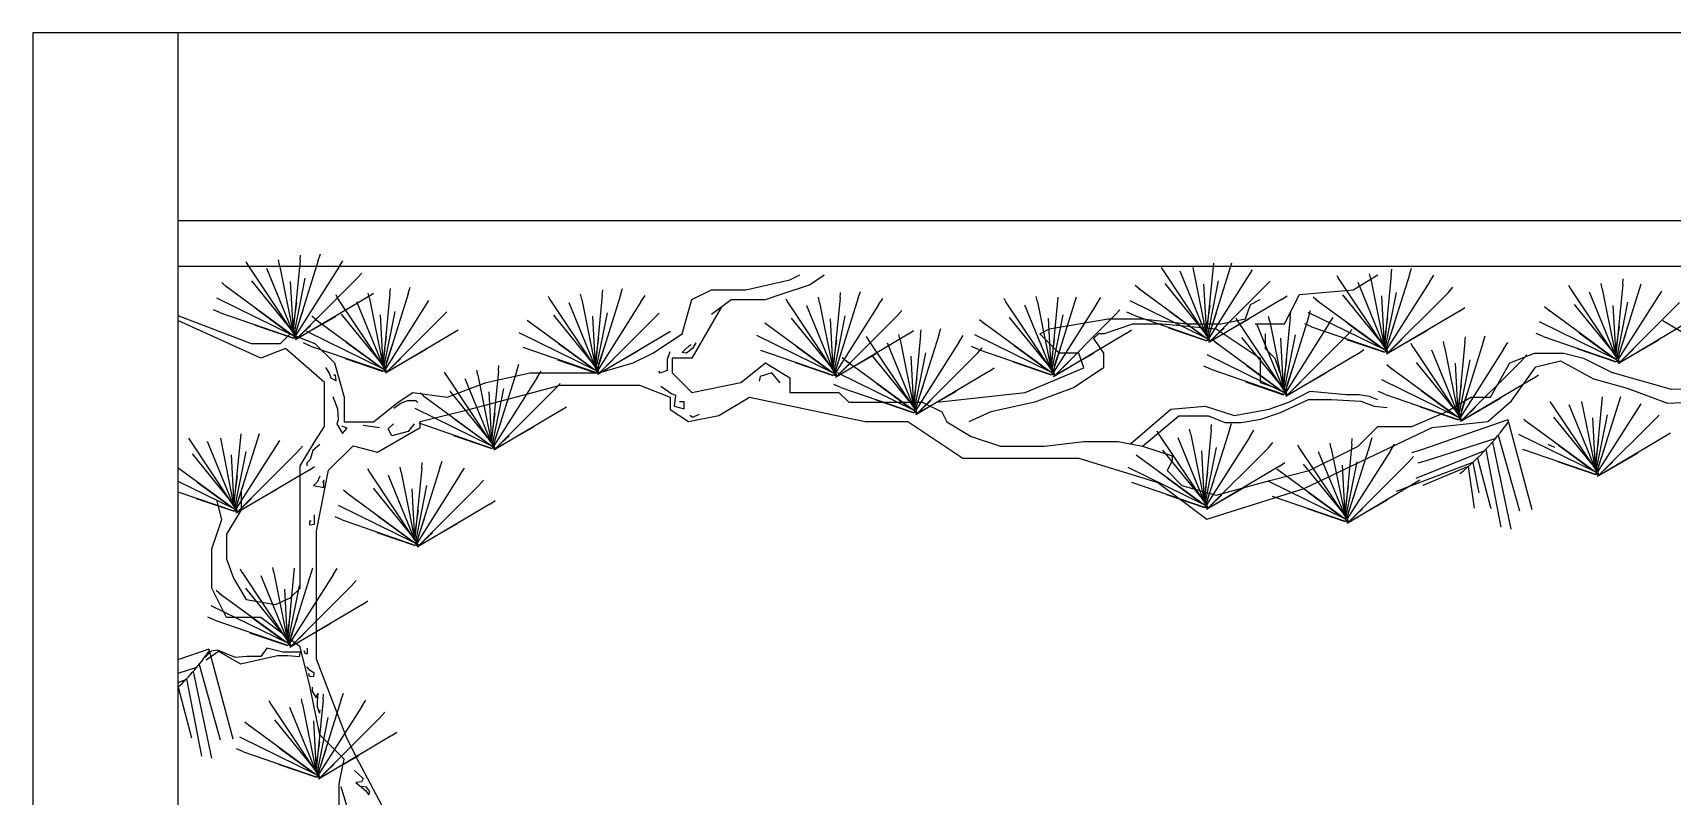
# Model space of a CAD drawing. Extents: x 4395 to 7995, y 4590 to 6990.
# Drawn here: x 4395 to 6190, y 6154 to 6990 of the extents above; entities that cross this region are included whole.
import ezdxf

# ---------------------------------------------------------------- set-up
doc = ezdxf.new("R2010")
doc.units = 0
doc.header["$LTSCALE"] = 60
doc.header["$MEASUREMENT"] = 0
for name, color, linetype in [('3', 3, 'CONTINUOUS'), ('4', 4, 'CONTINUOUS'), ('6', 7, 'CONTINUOUS')]:
    doc.layers.add(name, color=color, linetype=linetype)

msp = doc.modelspace()

# ---------------------------------------------------------------- linework, layer by layer
at = {"layer": '3', "linetype": 'BYBLOCK'}
for p, q in [((4630.7, 6735.4), (4628.6, 6739.3)), ((4630.4, 6735.7), (4680.1, 6661.1)), ((4650.9, 6732.4), (4680.1, 6661.1)), ((4665.2, 6735.7), (4663.9, 6741.4)), ((4665.2, 6735.7), (4680.1, 6661.1)), ((4687.6, 6740.7), (4680.1, 6663.6)), ((4707.5, 6740.7), (4682.6, 6661.1)), ((4729.9, 6733.2), (4682.6, 6658.6)), ((4687.6, 6740.7), (4688.1, 6746.6)), ((4707.5, 6740.7), (4709.9, 6747.8)), ((4729.9, 6733.2), (4734.4, 6740.2)), ((5630.4, 6732.8), (5680.2, 6658.2)), ((5665.2, 6732.8), (5680.2, 6658.2)), ((5687.6, 6737.8), (5680.2, 6660.7)), ((5707.5, 6737.8), (5682.6, 6658.2)), ((5902.2, 6725.1), (5904.6, 6732.2)), ((4602, 6716.4), (4608, 6711.2)), ((4605.5, 6713.3), (4680.1, 6658.6)), ((4634.3, 6718.5), (4682.4, 6659.3)), ((4676.9, 6717.6), (4679.9, 6662.4)), ((4693, 6721.2), (4680.7, 6659.6)), ((4749.9, 6720.8), (4682.6, 6653.6)), ((4749.9, 6720.8), (4755.2, 6726.9)), ((5602, 6713.5), (5608, 6708.4)), ((5634.3, 6715.6), (5682.4, 6656.4)), ((5650.9, 6729.5), (5680.2, 6658.2)), ((5676.9, 6714.7), (5679.9, 6659.5)), ((5693, 6718.3), (5680.7, 6656.7)), ((5729.9, 6730.3), (5682.6, 6655.7)), ((5749.9, 6717.9), (5682.6, 6650.7)), ((5825.4, 6719.8), (5823.3, 6723.8)), ((5825.1, 6720.1), (5874.8, 6645.5)), ((5845.6, 6716.8), (5874.8, 6645.5)), ((5859.9, 6720.1), (5858.6, 6725.9)), ((5859.9, 6720.1), (5874.8, 6645.5)), ((5882.3, 6725.1), (5874.8, 6648)), ((5902.2, 6725.1), (5877.3, 6645.5)), ((5924.6, 6717.6), (5877.3, 6643)), ((5882.3, 6725.1), (5882.8, 6731)), ((5924.6, 6717.6), (5929.1, 6724.7)), ((6078.9, 6709.3), (6076.7, 6713.3)), ((6113.4, 6709.6), (6112.1, 6715.4)), ((6135.8, 6714.6), (6128.3, 6637.5)), ((6155.7, 6714.6), (6130.8, 6635)), ((6135.8, 6714.6), (6136.3, 6720.5)), ((4596.2, 6699.8), (4680.1, 6658.6)), ((4762.3, 6700.9), (4682.6, 6653.6)), ((4729.1, 6698.9), (4727, 6702.9)), ((4728.8, 6699.2), (4778.6, 6624.6)), ((4749.3, 6695.9), (4778.6, 6624.6)), ((4763.6, 6699.2), (4762.3, 6705)), ((4762.3, 6700.9), (4768.2, 6704.9)), ((4763.6, 6699.2), (4778.6, 6624.6)), ((4786, 6704.2), (4778.6, 6627.1)), ((4805.9, 6704.2), (4781, 6624.6)), ((4828.3, 6696.7), (4781, 6622.1)), ((4786, 6704.2), (4786.5, 6710.1)), ((4805.9, 6704.2), (4808.3, 6711.3)), ((4961.6, 6697.5), (4959.5, 6701.4)), ((4961.2, 6697.8), (5011, 6623.2)), ((4996.1, 6697.8), (4994.8, 6703.6)), ((4996.1, 6697.8), (5011, 6623.2)), ((5018.5, 6702.8), (5011, 6625.7)), ((5038.4, 6702.8), (5013.5, 6623.2)), ((5060.8, 6695.3), (5013.5, 6620.7)), ((5018.5, 6702.8), (5019, 6708.7)), ((5038.4, 6702.8), (5040.8, 6709.9)), ((5060.8, 6695.3), (5065.3, 6702.4)), ((5221.9, 6694.4), (5219.7, 6698.3)), ((5256.4, 6694.7), (5255.1, 6700.4)), ((5278.8, 6699.7), (5271.3, 6622.6)), ((5298.7, 6699.7), (5273.8, 6620.1)), ((5278.8, 6699.7), (5279.3, 6705.6)), ((5298.7, 6699.7), (5301.1, 6706.8)), ((5321.1, 6692.2), (5325.6, 6699.2)), ((5460.5, 6695.2), (5458.4, 6699.1)), ((5460.1, 6695.5), (5509.9, 6620.9)), ((5495, 6695.5), (5493.7, 6701.3)), ((5495, 6695.5), (5509.9, 6620.9)), ((5517.4, 6700.5), (5509.9, 6623.4)), ((5537.3, 6700.5), (5512.4, 6620.9)), ((5559.7, 6693), (5564.2, 6700)), ((5596.2, 6696.9), (5680.2, 6655.7)), ((5605.5, 6710.4), (5680.2, 6655.7)), ((5762.3, 6698), (5768.2, 6702)), ((5796.7, 6700.8), (5802.7, 6695.7)), ((5800.2, 6697.7), (5874.8, 6643)), ((5829, 6702.9), (5877.1, 6643.7)), ((5871.6, 6702), (5874.6, 6646.8)), ((5887.7, 6705.7), (5875.4, 6644)), ((5944.6, 6705.2), (5877.3, 6638.1)), ((5944.6, 6705.2), (5949.9, 6711.4)), ((6078.5, 6709.6), (6128.3, 6635)), ((6099.1, 6706.3), (6128.3, 6635)), ((6113.4, 6709.6), (6128.3, 6635)), ((6178.1, 6707.1), (6130.8, 6632.5)), ((4600.5, 6683.5), (4592.9, 6686.8)), ((4600.5, 6683.5), (4680.1, 6656.1)), ((4639.8, 6687.7), (4676.9, 6660.5)), ((4683.6, 6694.3), (4680.6, 6672.3)), ((4690.5, 6685.9), (4683.6, 6665)), ((4684.2, 6655.1), (4726.8, 6679.5)), ((4700.4, 6679.9), (4706.4, 6674.8)), ((4732.7, 6682), (4780.8, 6622.8)), ((4775.3, 6681.1), (4778.3, 6625.9)), ((4791.4, 6684.8), (4779.1, 6623.2)), ((4848.3, 6684.3), (4781, 6617.2)), ((4965.2, 6680.6), (5013.3, 6621.4)), ((4981.8, 6694.5), (5011, 6623.2)), ((5007.8, 6679.7), (5010.8, 6624.5)), ((5023.8, 6683.3), (5011.6, 6621.7)), ((5080.7, 6682.9), (5013.5, 6615.7)), ((5221.5, 6694.7), (5271.3, 6620.1)), ((5225.5, 6677.5), (5273.6, 6618.3)), ((5242.1, 6691.4), (5271.3, 6620.1)), ((5256.4, 6694.7), (5271.3, 6620.1)), ((5284.1, 6680.2), (5271.9, 6618.6)), ((5321.1, 6692.2), (5273.8, 6617.6)), ((5341, 6679.8), (5273.8, 6612.6)), ((5341, 6679.8), (5346.4, 6685.9)), ((5464.1, 6678.3), (5512.2, 6619.1)), ((5480.7, 6692.2), (5509.9, 6620.9)), ((5506.7, 6677.4), (5509.7, 6622.2)), ((5522.7, 6681), (5510.5, 6619.4)), ((5559.7, 6693), (5512.4, 6618.4)), ((5579.6, 6680.6), (5512.4, 6613.4)), ((5579.6, 6680.6), (5585, 6686.8)), ((5600.5, 6680.6), (5592.9, 6683.9)), ((5600.5, 6680.6), (5680.2, 6653.2)), ((5639.8, 6684.8), (5676.9, 6657.6)), ((5683.6, 6691.5), (5680.6, 6669.4)), ((5690.6, 6683), (5683.6, 6662.2)), ((5714.9, 6673.5), (5712.7, 6677.4)), ((5749.4, 6673.7), (5748.1, 6679.5)), ((5771.8, 6678.7), (5764.3, 6601.6)), ((5791.7, 6678.7), (5766.8, 6599.1)), ((5771.8, 6678.7), (5772.3, 6684.6)), ((5790.9, 6684.2), (5874.8, 6643)), ((5791.7, 6678.7), (5794.1, 6685.8)), ((5814.1, 6671.3), (5818.6, 6678.3)), ((5878.3, 6678.8), (5875.3, 6656.7)), ((5957, 6685.3), (5877.3, 6638.1)), ((5957, 6685.3), (5962.9, 6689.3)), ((6050.1, 6690.3), (6056.2, 6685.2)), ((6053.6, 6687.2), (6128.3, 6632.5)), ((6082.5, 6692.4), (6130.6, 6633.2)), ((6125.1, 6691.5), (6128.1, 6636.3)), ((6141.1, 6695.1), (6128.9, 6633.5)), ((6198, 6694.7), (6130.8, 6627.5)), ((4638.5, 6669.9), (4680.3, 6655.7)), ((4680.3, 6661.1), (4681.2, 6658.1)), ((4682.4, 6661.7), (4682.4, 6659.3)), ((4682.4, 6659.3), (4683.3, 6656.9)), ((4699.3, 6669.6), (4686, 6656.9)), ((4694.6, 6663.3), (4778.6, 6622.1)), ((4703.9, 6676.9), (4778.6, 6622.1)), ((4860.7, 6664.4), (4781, 6617.2)), ((4927.1, 6661.9), (5011, 6620.7)), ((4936.3, 6675.4), (5011, 6620.7)), ((5093.2, 6663), (5013.5, 6615.7)), ((5196.6, 6672.3), (5271.3, 6617.6)), ((5268.1, 6676.6), (5271.1, 6621.4)), ((5353.5, 6659.9), (5273.8, 6612.6)), ((5344.5, 6653.9), (5343.3, 6659.6)), ((5353.5, 6659.9), (5359.4, 6663.9)), ((5367, 6658.9), (5367.5, 6664.8)), ((5386.9, 6658.9), (5389.2, 6666)), ((5426, 6659.6), (5509.9, 6618.4)), ((5431.7, 6676.2), (5437.8, 6671.1)), ((5435.2, 6673.1), (5509.9, 6618.4)), ((5592.1, 6660.7), (5512.4, 6613.4)), ((5592.1, 6660.7), (5598, 6664.7)), ((5638.6, 6667), (5680.3, 6652.8)), ((5684.2, 6652.2), (5726.8, 6676.7)), ((5699.3, 6666.7), (5686, 6654)), ((5714.5, 6673.7), (5764.3, 6599.1)), ((5735.1, 6670.4), (5764.3, 6599.1)), ((5749.4, 6673.7), (5764.3, 6599.1)), ((5777.1, 6659.3), (5764.9, 6597.7)), ((5814.1, 6671.3), (5766.8, 6596.6)), ((5795.2, 6667.9), (5787.6, 6671.2)), ((5795.2, 6667.9), (5874.8, 6640.5)), ((5834, 6658.8), (5839.4, 6665)), ((5834.5, 6672.1), (5871.6, 6645)), ((5885.2, 6670.3), (5878.3, 6649.5)), ((5878.9, 6639.5), (5921.5, 6664)), ((6048.7, 6657.4), (6041.1, 6660.7)), ((6044.4, 6673.7), (6128.3, 6632.5)), ((6087.9, 6661.6), (6125.1, 6634.4)), ((6131.8, 6668.3), (6128.7, 6646.2)), ((6210.5, 6674.8), (6130.8, 6627.5)), ((6138.7, 6659.8), (6131.8, 6639)), ((6179.5, 6674.8), (6259.2, 6627.5)), ((4681.2, 6658.1), (4680.9, 6656.9)), ((4680.9, 6656.9), (4682.4, 6655.4)), ((4682.4, 6657.5), (4683.6, 6657.5)), ((4682.4, 6655.7), (4682.4, 6657.5)), ((4683.3, 6655.7), (4682.4, 6655.7)), ((4683.3, 6656.9), (4683.3, 6655.7)), ((4698.9, 6647), (4691.3, 6650.3)), ((4698.9, 6647), (4778.6, 6619.7)), ((4738.2, 6651.2), (4775.3, 6624.1)), ((4782, 6657.9), (4779, 6635.8)), ((4788.9, 6649.4), (4782, 6628.6)), ((4782.6, 6618.6), (4825.2, 6643.1)), ((4931.4, 6645.6), (5011, 6618.2)), ((4970.6, 6649.8), (5007.8, 6622.6)), ((5014.5, 6656.5), (5011.5, 6634.4)), ((5021.4, 6648), (5014.5, 6627.2)), ((5015.1, 6617.2), (5057.7, 6641.7)), ((5106.1, 6639.8), (5109.8, 6643.5)), ((5109.8, 6643.5), (5113.6, 6647.3)), ((5117.4, 6644.3), (5110.6, 6639)), ((5113.6, 6647.3), (5115.9, 6648.8)), ((5121.1, 6650.3), (5117.4, 6644.3)), ((5187.4, 6658.8), (5271.3, 6617.6)), ((5191.7, 6642.5), (5271.3, 6615.1)), ((5230.9, 6646.7), (5268.1, 6619.5)), ((5274.8, 6653.3), (5271.7, 6631.3)), ((5281.7, 6644.9), (5274.8, 6624)), ((5310, 6653.6), (5307.9, 6657.5)), ((5309.7, 6653.9), (5359.5, 6579.3)), ((5330.3, 6650.6), (5359.5, 6579.3)), ((5344.5, 6653.9), (5359.5, 6579.3)), ((5367, 6658.9), (5359.5, 6581.8)), ((5386.9, 6658.9), (5362, 6579.3)), ((5409.3, 6651.4), (5362, 6576.8)), ((5409.3, 6651.4), (5413.7, 6658.4)), ((5430.3, 6643.3), (5422.7, 6646.6)), ((5429.2, 6639), (5434.6, 6645.1)), ((5430.3, 6643.3), (5509.9, 6615.9)), ((5469.5, 6647.5), (5506.7, 6620.3)), ((5513.4, 6654.1), (5510.3, 6632.1)), ((5520.3, 6645.7), (5513.4, 6624.9)), ((5680.3, 6658.2), (5681.2, 6655.2)), ((5681.2, 6655.2), (5680.9, 6654)), ((5680.9, 6654), (5682.4, 6652.5)), ((5682.4, 6658.8), (5682.4, 6656.4)), ((5682.4, 6656.4), (5683.3, 6654)), ((5682.4, 6654.6), (5683.6, 6654.6)), ((5682.4, 6652.8), (5682.4, 6654.6)), ((5683.3, 6652.8), (5682.4, 6652.8)), ((5683.3, 6654), (5683.3, 6652.8)), ((5686.1, 6654.4), (5692.2, 6649.3)), ((5689.6, 6651.4), (5764.3, 6596.6)), ((5718.5, 6656.5), (5766.6, 6597.4)), ((5761.1, 6655.6), (5764.1, 6600.4)), ((5834, 6658.8), (5766.8, 6591.7)), ((5833.2, 6654.3), (5875, 6640.1)), ((5846.5, 6638.9), (5852.4, 6643)), ((5875, 6645.6), (5875.9, 6642.5)), ((5875.9, 6642.5), (5875.6, 6641.3)), ((5875.6, 6641.3), (5877.1, 6639.8)), ((5877.1, 6646.2), (5877.1, 6643.7)), ((5877.1, 6643.7), (5878, 6641.3)), ((5877.1, 6641.9), (5878.3, 6641.9)), ((5877.1, 6640.1), (5877.1, 6641.9)), ((5878, 6641.3), (5878, 6640.1)), ((5894, 6654), (5880.7, 6641.3)), ((5906.1, 6645.9), (5904, 6649.9)), ((5905.8, 6646.2), (5955.6, 6571.6)), ((5926.4, 6642.9), (5955.6, 6571.6)), ((5940.6, 6646.2), (5939.4, 6652)), ((5940.6, 6646.2), (5955.6, 6571.6)), ((5963, 6651.2), (5955.6, 6574.1)), ((5983, 6651.2), (5958.1, 6571.6)), ((6005.4, 6643.7), (5958.1, 6569.1)), ((5963, 6651.2), (5963.6, 6657.1)), ((5983, 6651.2), (5985.3, 6658.3)), ((6005.4, 6643.7), (6009.8, 6650.8)), ((6048.7, 6657.4), (6128.3, 6630)), ((6086.7, 6643.8), (6128.4, 6629.6)), ((6132.4, 6629), (6175, 6653.5)), ((6147.5, 6643.5), (6134.2, 6630.8)), ((4737, 6633.4), (4778.7, 6619.2)), ((4778.7, 6624.7), (4779.6, 6621.6)), ((4780.8, 6625.3), (4780.8, 6622.8)), ((4797.7, 6633.1), (4784.4, 6620.4)), ((4904.8, 6619.9), (4905.3, 6625.8)), ((4924.8, 6619.9), (4927.1, 6627)), ((4969.4, 6632), (5011.2, 6617.8)), ((5013.3, 6623.8), (5013.3, 6621.4)), ((5030.2, 6631.7), (5016.9, 6619)), ((5092.6, 6640.5), (5089.6, 6632.3)), ((5089.6, 6632.3), (5089.6, 6620.2)), ((5110.6, 6639), (5106.1, 6639.8)), ((5229.7, 6628.9), (5271.4, 6614.7)), ((5275.4, 6614.1), (5318, 6638.5)), ((5290.5, 6628.6), (5277.2, 6615.9)), ((5281.3, 6634.6), (5287.4, 6629.4)), ((5284.8, 6631.5), (5359.5, 6576.8)), ((5313.7, 6636.7), (5361.7, 6577.5)), ((5356.3, 6635.8), (5359.2, 6580.6)), ((5372.3, 6639.4), (5360.1, 6577.8)), ((5429.2, 6639), (5362, 6571.8)), ((5468.3, 6629.7), (5510, 6615.5)), ((5514, 6614.9), (5556.6, 6639.3)), ((5529.1, 6629.4), (5515.8, 6616.7)), ((5684.7, 6621.5), (5677.1, 6624.8)), ((5680.4, 6637.8), (5764.3, 6596.6)), ((5723.9, 6625.7), (5761.1, 6598.6)), ((5767.8, 6632.4), (5764.7, 6610.3)), ((5846.5, 6638.9), (5766.8, 6591.7)), ((5774.7, 6623.9), (5767.8, 6603.1)), ((5878, 6640.1), (5877.1, 6640.1)), ((5877.4, 6626.9), (5883.4, 6621.8)), ((5880.9, 6623.8), (5955.6, 6569.1)), ((5909.7, 6629), (5957.8, 6569.8)), ((5952.4, 6628.1), (5955.3, 6572.9)), ((5968.4, 6631.7), (5956.1, 6570.1)), ((6025.3, 6631.3), (5958.1, 6564.2)), ((6025.3, 6631.3), (6030.7, 6637.5)), ((6128.4, 6635), (6129.3, 6632)), ((6129.3, 6632), (6129, 6630.8)), ((6129, 6630.8), (6130.6, 6629.3)), ((6130.6, 6635.6), (6130.6, 6633.2)), ((6130.6, 6633.2), (6131.5, 6630.8)), ((6130.6, 6631.4), (6131.8, 6631.4)), ((6130.6, 6629.6), (6130.6, 6631.4)), ((6131.5, 6629.6), (6130.6, 6629.6)), ((6131.5, 6630.8), (6131.5, 6629.6)), ((4715.3, 6623.3), (4719.8, 6616.5)), ((4719.8, 6616.5), (4721.3, 6612)), ((4721.3, 6612), (4727.3, 6609)), ((4726.5, 6615), (4724.3, 6615)), ((4727.3, 6609), (4726.5, 6615)), ((4779.6, 6621.6), (4779.3, 6620.4)), ((4779.3, 6620.4), (4780.8, 6618.9)), ((4780.8, 6622.8), (4781.7, 6620.4)), ((4780.8, 6621), (4782, 6621)), ((4780.8, 6619.2), (4780.8, 6621)), ((4781.7, 6619.2), (4780.8, 6619.2)), ((4781.7, 6620.4), (4781.7, 6619.2)), ((4847.9, 6614.6), (4845.8, 6618.5)), ((4847.6, 6614.9), (4897.4, 6540.3)), ((4868.2, 6611.6), (4897.4, 6540.3)), ((4882.4, 6614.9), (4881.2, 6620.6)), ((4882.4, 6614.9), (4897.4, 6540.3)), ((4904.8, 6619.9), (4897.4, 6542.8)), ((4924.8, 6619.9), (4899.9, 6540.3)), ((4947.2, 6612.4), (4899.9, 6537.8)), ((4947.2, 6612.4), (4951.6, 6619.4)), ((4967.1, 6600), (4972.5, 6606.1)), ((5011.2, 6623.2), (5012.1, 6620.2)), ((5012.1, 6620.2), (5011.8, 6619)), ((5011.8, 6619), (5013.3, 6617.5)), ((5013.3, 6621.4), (5014.2, 6619)), ((5013.3, 6619.6), (5014.5, 6619.6)), ((5013.3, 6617.8), (5013.3, 6619.6)), ((5014.2, 6617.8), (5013.3, 6617.8)), ((5014.2, 6619), (5014.2, 6617.8)), ((5082, 6617.2), (5080.5, 6619.5)), ((5089.6, 6620.2), (5082, 6617.2)), ((5271.4, 6620.1), (5272.3, 6617.1)), ((5272.3, 6617.1), (5272, 6615.9)), ((5272, 6615.9), (5273.6, 6614.4)), ((5273.6, 6620.7), (5273.6, 6618.3)), ((5273.6, 6618.3), (5274.5, 6615.9)), ((5273.6, 6616.5), (5274.8, 6616.5)), ((5273.6, 6614.7), (5273.6, 6616.5)), ((5274.5, 6614.7), (5273.6, 6614.7)), ((5274.5, 6615.9), (5274.5, 6614.7)), ((5275.6, 6618), (5359.5, 6576.8)), ((5319.1, 6605.9), (5356.3, 6578.7)), ((5362.9, 6612.5), (5359.9, 6590.5)), ((5441.6, 6619.1), (5362, 6571.8)), ((5441.6, 6619.1), (5447.6, 6623.1)), ((5510, 6620.9), (5511, 6617.9)), ((5511, 6617.9), (5510.6, 6616.7)), ((5510.6, 6616.7), (5512.2, 6615.2)), ((5512.2, 6621.5), (5512.2, 6619.1)), ((5512.2, 6619.1), (5513.1, 6616.7)), ((5512.2, 6617.3), (5513.4, 6617.3)), ((5512.2, 6615.5), (5512.2, 6617.3)), ((5513.1, 6615.5), (5512.2, 6615.5)), ((5513.1, 6616.7), (5513.1, 6615.5)), ((5684.7, 6621.5), (5764.3, 6594.2)), ((5722.7, 6607.9), (5764.4, 6593.7)), ((5768.4, 6593.1), (5811, 6617.6)), ((5783.5, 6607.6), (5770.2, 6594.9)), ((5871.7, 6610.3), (5955.6, 6569.1)), ((6037.7, 6611.4), (5958.1, 6564.2)), ((6037.7, 6611.4), (6043.7, 6615.4)), ((4723.5, 6591.7), (4728.8, 6578.2)), ((4819.2, 6595.6), (4825.2, 6590.4)), ((4822.7, 6592.5), (4897.4, 6537.8)), ((4851.5, 6597.7), (4899.6, 6538.5)), ((4894.2, 6596.8), (4897.1, 6541.6)), ((4910.2, 6600.4), (4897.9, 6538.8)), ((4967.1, 6600), (4899.9, 6532.8)), ((5082.8, 6603), (5094.8, 6594.7)), ((5094.8, 6594.7), (5098.6, 6593.2)), ((5098.6, 6593.2), (5097.1, 6581.2)), ((5279.8, 6601.7), (5272.2, 6605)), ((5279.8, 6601.7), (5359.5, 6574.3)), ((5317.9, 6588.1), (5359.6, 6573.9)), ((5369.9, 6604.1), (5362.9, 6583.2)), ((5363.5, 6573.3), (5406.2, 6597.7)), ((5378.6, 6587.8), (5365.3, 6575.1)), ((5764.4, 6599.2), (5765.3, 6596.1)), ((5765.3, 6596.1), (5765, 6594.9)), ((5765, 6594.9), (5766.6, 6593.4)), ((5766.6, 6599.8), (5766.6, 6597.4)), ((5766.6, 6597.4), (5767.5, 6594.9)), ((5766.6, 6595.5), (5767.8, 6595.5)), ((5766.6, 6593.7), (5766.6, 6595.5)), ((5767.5, 6593.7), (5766.6, 6593.7)), ((5767.5, 6594.9), (5767.5, 6593.7)), ((5875.9, 6594), (5868.3, 6597.3)), ((5875.9, 6594), (5955.6, 6566.6)), ((5915.2, 6598.2), (5952.4, 6571)), ((5959, 6604.9), (5956, 6582.8)), ((5966, 6596.4), (5959, 6575.6)), ((5959.6, 6565.6), (6002.2, 6590.1)), ((6113.2, 6591.3), (6105.8, 6514.2)), ((6133.2, 6591.3), (6108.3, 6511.7)), ((4728.8, 6578.2), (4729.5, 6566.2)), ((4790.4, 6579), (4797.2, 6584.2)), ((4797.2, 6584.2), (4805.4, 6587.2)), ((4805.4, 6587.2), (4814.5, 6587.2)), ((4813.4, 6579), (4897.4, 6537.8)), ((4814.5, 6587.2), (4816.7, 6585)), ((4900.8, 6573.5), (4897.8, 6551.5)), ((4979.5, 6580.1), (4899.9, 6532.8)), ((5097.1, 6581.2), (5108.3, 6578.2)), ((5108.3, 6585.7), (5103.1, 6585.7)), ((5108.3, 6578.2), (5108.3, 6585.7)), ((5114.4, 6571.4), (5117.4, 6569.2)), ((5117.4, 6569.2), (5124.9, 6572.2)), ((5359.6, 6579.3), (5360.5, 6576.3)), ((5360.5, 6576.3), (5360.2, 6575.1)), ((5360.2, 6575.1), (5361.7, 6573.6)), ((5361.7, 6579.9), (5361.7, 6577.5)), ((5361.7, 6577.5), (5362.6, 6575.1)), ((5361.7, 6573.9), (5361.7, 6575.7)), ((5361.7, 6575.7), (5362.9, 6575.7)), ((5362.6, 6573.9), (5361.7, 6573.9)), ((5362.6, 6575.1), (5362.6, 6573.9)), ((5914, 6580.4), (5955.7, 6566.2)), ((5955.7, 6571.7), (5956.6, 6568.6)), ((5957.8, 6572.3), (5957.8, 6569.8)), ((5957.8, 6569.8), (5958.7, 6567.4)), ((5974.7, 6580.1), (5961.4, 6567.4)), ((6056, 6586.3), (6105.8, 6511.7)), ((6076.6, 6583), (6105.8, 6511.7)), ((6090.8, 6586.3), (6105.8, 6511.7)), ((6118.6, 6571.8), (6106.3, 6510.2)), ((6155.6, 6583.8), (6108.3, 6509.2)), ((6175.5, 6571.4), (6108.3, 6504.2)), ((4729.5, 6566.2), (4728, 6561.7)), ((4728, 6561.7), (4734, 6551.2)), ((4739.3, 6557.2), (4733.3, 6559.4)), ((4734, 6551.2), (4739.3, 6557.2)), ((4756.6, 6560.2), (4774.6, 6557.9)), ((4817.7, 6562.7), (4897.4, 6535.3)), ((4857, 6566.9), (4894.2, 6539.7)), ((4907.8, 6565.1), (4900.8, 6544.2)), ((4901.4, 6534.3), (4944, 6558.7)), ((5628.2, 6549.9), (5626.1, 6553.8)), ((5662.8, 6550.2), (5661.5, 6555.9)), ((5685.2, 6555.2), (5677.7, 6478.1)), ((5705.1, 6555.2), (5680.2, 6475.6)), ((5685.2, 6555.2), (5685.7, 6561.1)), ((5705.1, 6555.2), (5707.5, 6562.3)), ((5727.5, 6547.7), (5731.9, 6554.7)), ((6010.1, 6566), (5914.2, 6533.1)), ((5956.6, 6568.6), (5956.3, 6567.4)), ((5956.3, 6567.4), (5957.8, 6565.9)), ((5957.8, 6568), (5959, 6568)), ((5957.8, 6566.2), (5957.8, 6568)), ((5958.7, 6566.2), (5957.8, 6566.2)), ((5958.7, 6567.4), (5958.7, 6566.2)), ((6010.1, 6566), (6036.2, 6468)), ((6027.6, 6567), (6033.6, 6561.9)), ((6031.1, 6563.9), (6105.8, 6509.2)), ((6059.9, 6569.1), (6108, 6509.9)), ((6102.6, 6568.2), (6105.5, 6513)), ((4565.5, 6546), (4615.3, 6471.4)), ((4586.1, 6542.7), (4615.3, 6471.4)), ((4600.4, 6546), (4615.3, 6471.4)), ((4622.8, 6551), (4615.3, 6473.9)), ((4642.7, 6551), (4617.8, 6471.4)), ((4665.1, 6543.5), (4617.8, 6468.9)), ((4685, 6531.1), (4690.4, 6537.3)), ((4709.2, 6539.2), (4701.7, 6532.4)), ((4855.8, 6549.1), (4897.5, 6534.9)), ((4897.5, 6540.3), (4898.4, 6537.3)), ((4898.4, 6537.3), (4898.1, 6536.1)), ((4898.1, 6536.1), (4899.6, 6534.6)), ((4899.6, 6540.9), (4899.6, 6538.5)), ((4899.6, 6538.5), (4900.5, 6536.1)), ((4899.6, 6536.7), (4900.8, 6536.7)), ((4899.6, 6534.9), (4899.6, 6536.7)), ((4900.5, 6534.9), (4899.6, 6534.9)), ((4900.5, 6536.1), (4900.5, 6534.9)), ((4916.5, 6548.8), (4903.2, 6536.1)), ((5627.9, 6550.2), (5677.7, 6475.6)), ((5648.5, 6546.9), (5677.7, 6475.6)), ((5662.8, 6550.2), (5677.7, 6475.6)), ((5690.5, 6535.7), (5678.3, 6474.1)), ((5727.5, 6547.7), (5680.2, 6473.1)), ((5747.4, 6535.3), (5680.2, 6468.1)), ((5747.4, 6535.3), (5752.8, 6541.5)), ((5782.2, 6534.5), (5780.1, 6538.5)), ((5781.9, 6534.8), (5831.7, 6460.2)), ((5816.7, 6534.8), (5815.5, 6540.6)), ((5816.7, 6534.8), (5831.7, 6460.2)), ((5839.2, 6539.8), (5831.7, 6462.7)), ((5859.1, 6539.8), (5834.2, 6460.2)), ((5839.2, 6539.8), (5839.7, 6545.7)), ((5859.1, 6539.8), (5861.4, 6546.9)), ((5881.5, 6532.3), (5885.9, 6539.4)), ((5996.7, 6545.9), (5920.6, 6521.1)), ((5985.8, 6533.7), (6002.3, 6448.7)), ((5993.1, 6541.7), (6013.1, 6446.5)), ((5999.4, 6549.2), (6022.7, 6466.6)), ((6021.8, 6550.4), (6105.8, 6509.2)), ((6026.1, 6534.1), (6105.8, 6506.7)), ((6061.6, 6535.9), (6054, 6539.3)), ((6065.4, 6538.3), (6102.6, 6511.1)), ((6109.2, 6545), (6106.2, 6522.9)), ((6187.9, 6551.5), (6108.3, 6504.2)), ((6116.2, 6536.5), (6109.2, 6515.7)), ((4569.5, 6528.8), (4617.5, 6469.6)), ((4612.1, 6527.9), (4615, 6472.7)), ((4628.1, 6531.5), (4615.9, 6469.9)), ((4685, 6531.1), (4617.8, 6463.9)), ((4698.7, 6522.6), (4695, 6518.9)), ((4695, 6518.9), (4695, 6515.9)), ((4701.7, 6532.4), (4698.7, 6522.6)), ((4820.8, 6513.7), (4821.3, 6519.6)), ((4840.7, 6513.7), (4843.1, 6520.8)), ((5603, 6527.8), (5677.7, 6473.1)), ((5631.9, 6533), (5679.9, 6473.8)), ((5674.5, 6532.1), (5677.4, 6476.9)), ((5759.9, 6515.4), (5765.8, 6519.4)), ((5785.9, 6517.6), (5833.9, 6458.4)), ((5802.5, 6531.5), (5831.7, 6460.2)), ((5828.5, 6516.7), (5831.4, 6461.5)), ((5844.5, 6520.3), (5832.3, 6458.7)), ((5881.5, 6532.3), (5834.2, 6457.7)), ((5901.4, 6519.9), (5834.2, 6452.8)), ((5971.6, 6519.6), (5887.8, 6487.8)), ((5901.4, 6519.9), (5906.8, 6526.1)), ((5914.2, 6533.1), (5904.4, 6530.1)), ((5984.5, 6532.3), (5909.2, 6502)), ((5920.6, 6521.1), (5911.4, 6518.8)), ((5971.6, 6519.6), (5978.3, 6486.2)), ((5976.6, 6524.3), (5991.2, 6469.1)), ((6064.2, 6520.5), (6105.9, 6506.3)), ((6109.8, 6505.7), (6152.4, 6530.2)), ((6124.9, 6520.2), (6111.6, 6507.5)), ((4553.8, 6513.9), (4615.3, 6468.9)), ((4553.8, 6499.1), (4615.3, 6468.9)), ((4574.9, 6498), (4612.1, 6470.8)), ((4618.7, 6504.7), (4615.7, 6482.6)), ((4697.5, 6511.2), (4617.8, 6463.9)), ((4697.5, 6511.2), (4703.4, 6515.2)), ((4706.2, 6497.9), (4702.5, 6494.1)), ((4709.2, 6504.6), (4706.2, 6497.9)), ((4713.8, 6500.1), (4712.2, 6497.1)), ((4713.8, 6491.9), (4713.8, 6500.1)), ((4763.9, 6508.4), (4761.8, 6512.4)), ((4763.6, 6508.7), (4813.3, 6434.1)), ((4784.1, 6505.4), (4813.3, 6434.1)), ((4798.4, 6508.7), (4797.1, 6514.5)), ((4798.4, 6508.7), (4813.3, 6434.1)), ((4820.8, 6513.7), (4813.3, 6436.6)), ((4840.7, 6513.7), (4815.8, 6434.1)), ((4863.1, 6506.2), (4815.8, 6431.6)), ((4863.1, 6506.2), (4867.6, 6513.3)), ((4883, 6493.8), (4888.4, 6500)), ((5593.8, 6514.3), (5677.7, 6473.1)), ((5598, 6498), (5677.7, 6470.6)), ((5637.3, 6502.2), (5674.5, 6475)), ((5681.1, 6508.8), (5678.1, 6486.8)), ((5759.9, 6515.4), (5680.2, 6468.1)), ((5688.1, 6500.4), (5681.1, 6479.5)), ((5747.8, 6498.9), (5831.7, 6457.7)), ((5757, 6512.4), (5831.7, 6457.7)), ((5913.8, 6500), (5834.2, 6452.8)), ((5966.7, 6515.1), (5917, 6494.2)), ((5966.7, 6515.1), (5973, 6469.6)), ((6105.9, 6511.7), (6106.8, 6508.7)), ((6106.8, 6508.7), (6106.5, 6507.5)), ((6106.5, 6507.5), (6108, 6506)), ((6108, 6512.3), (6108, 6509.9)), ((6108, 6509.9), (6108.9, 6507.5)), ((6108, 6508.1), (6109.2, 6508.1)), ((6108, 6506.3), (6108, 6508.1)), ((6108.9, 6506.3), (6108, 6506.3)), ((6108.9, 6507.5), (6108.9, 6506.3)), ((4553.8, 6487.5), (4615.3, 6466.4)), ((4573.7, 6480.2), (4615.4, 6466)), ((4625.7, 6496.2), (4618.7, 6475.4)), ((4619.3, 6465.4), (4662, 6489.9)), ((4634.5, 6479.9), (4621.2, 6467.2)), ((4702.5, 6494.1), (4713.8, 6491.9)), ((4735.2, 6489.4), (4741.2, 6484.3)), ((4738.7, 6486.3), (4813.3, 6431.6)), ((4767.5, 6491.5), (4815.6, 6432.3)), ((4810.1, 6490.6), (4813.1, 6435.4)), ((4826.2, 6494.2), (4813.9, 6432.6)), ((4883, 6493.8), (4815.8, 6426.7)), ((5636.1, 6484.4), (5677.8, 6470.2)), ((5681.8, 6469.6), (5724.4, 6494)), ((5696.9, 6484.1), (5683.6, 6471.4)), ((5752, 6482.6), (5831.7, 6455.2)), ((5791.3, 6486.8), (5828.5, 6459.6)), ((5835.1, 6493.5), (5832.1, 6471.4)), ((5842.1, 6485), (5835.1, 6464.2)), ((4615.4, 6471.4), (4616.3, 6468.4)), ((4616.3, 6468.4), (4616, 6467.2)), ((4616, 6467.2), (4617.5, 6465.7)), ((4617.5, 6472), (4617.5, 6469.6)), ((4617.5, 6469.6), (4618.4, 6467.2)), ((4617.5, 6467.8), (4618.7, 6467.8)), ((4617.5, 6466), (4617.5, 6467.8)), ((4618.4, 6466), (4617.5, 6466)), ((4618.4, 6467.2), (4618.4, 6466)), ((4703, 6462.1), (4703, 6451.6)), ((4729.4, 6472.8), (4813.3, 6431.6)), ((4816.8, 6467.4), (4813.8, 6445.3)), ((4895.5, 6473.9), (4815.8, 6426.7)), ((4895.5, 6473.9), (4901.4, 6477.9)), ((5677.8, 6475.6), (5678.7, 6472.6)), ((5678.7, 6472.6), (5678.4, 6471.4)), ((5678.4, 6471.4), (5679.9, 6469.9)), ((5679.9, 6476.2), (5679.9, 6473.8)), ((5679.9, 6473.8), (5680.8, 6471.4)), ((5679.9, 6472), (5681.1, 6472)), ((5679.9, 6470.2), (5679.9, 6472)), ((5680.8, 6470.2), (5679.9, 6470.2)), ((5680.8, 6471.4), (5680.8, 6470.2)), ((5790.1, 6469), (5831.8, 6454.8)), ((5835.7, 6454.2), (5878.4, 6478.7)), ((5850.8, 6468.7), (5837.5, 6456)), ((4698.5, 6451), (4698.5, 6455.6)), ((4698.5, 6455.6), (4699.8, 6455.6)), ((4703, 6451.6), (4698.5, 6451)), ((4733.7, 6456.5), (4726.1, 6459.8)), ((4733.7, 6456.5), (4813.3, 6429.1)), ((4773, 6460.7), (4810.1, 6433.5)), ((4823.7, 6458.9), (4816.8, 6438.1)), ((4817.4, 6428.1), (4860, 6452.6)), ((5831.8, 6460.2), (5832.7, 6457.2)), ((5832.7, 6457.2), (5832.4, 6456)), ((5832.4, 6456), (5833.9, 6454.5)), ((5833.9, 6460.9), (5833.9, 6458.4)), ((5833.9, 6458.4), (5834.8, 6456)), ((5833.9, 6454.8), (5833.9, 6456.6)), ((5833.9, 6456.6), (5835.1, 6456.6)), ((5834.8, 6454.8), (5833.9, 6454.8)), ((5834.8, 6456), (5834.8, 6454.8)), ((4771.7, 6442.9), (4813.5, 6428.7)), ((4813.5, 6434.2), (4814.4, 6431.1)), ((4814.4, 6431.1), (4814.1, 6429.9)), ((4814.1, 6429.9), (4815.6, 6428.4)), ((4815.6, 6434.8), (4815.6, 6432.3)), ((4815.6, 6432.3), (4816.5, 6429.9)), ((4815.6, 6430.5), (4816.8, 6430.5)), ((4815.6, 6428.7), (4815.6, 6430.5)), ((4816.5, 6428.7), (4815.6, 6428.7)), ((4816.5, 6429.9), (4816.5, 6428.7)), ((4832.5, 6442.6), (4819.2, 6429.9)), ((4624.4, 6398.6), (4622.3, 6402.5)), ((4624.1, 6398.9), (4673.9, 6324.3)), ((4644.7, 6395.6), (4673.9, 6324.3)), ((4658.9, 6398.9), (4657.7, 6404.6)), ((4658.9, 6398.9), (4673.9, 6324.3)), ((4681.3, 6403.9), (4673.9, 6326.8)), ((4701.3, 6403.9), (4676.4, 6324.3)), ((4723.7, 6396.4), (4676.4, 6321.8)), ((4723.7, 6396.4), (4728.1, 6403.4)), ((4743.6, 6384), (4749, 6390.2)), ((4595.7, 6379.6), (4601.7, 6374.5)), ((4599.2, 6376.5), (4673.9, 6321.8)), ((4628, 6381.7), (4676.1, 6322.5)), ((4670.7, 6380.8), (4673.6, 6325.6)), ((4686.7, 6384.4), (4674.4, 6322.8)), ((4743.6, 6384), (4676.4, 6316.8)), ((4590, 6363), (4673.9, 6321.8)), ((4677.3, 6357.5), (4674.3, 6335.5)), ((4756, 6364.1), (4676.4, 6316.8)), ((4756, 6364.1), (4762, 6368.1)), ((4594.2, 6346.7), (4586.6, 6350)), ((4594.2, 6346.7), (4673.9, 6319.3)), ((4633.5, 6350.9), (4670.7, 6323.7)), ((4684.3, 6349.1), (4677.3, 6328.2)), ((4677.9, 6318.3), (4720.5, 6342.7)), ((4632.3, 6333.1), (4674, 6318.9)), ((4674, 6324.3), (4674.9, 6321.3)), ((4674.9, 6321.3), (4674.6, 6320.1)), ((4674.6, 6320.1), (4676.1, 6318.6)), ((4676.1, 6324.9), (4676.1, 6322.5)), ((4676.1, 6322.5), (4677, 6320.1)), ((4676.1, 6320.7), (4677.3, 6320.7)), ((4676.1, 6318.9), (4676.1, 6320.7)), ((4677, 6318.9), (4676.1, 6318.9)), ((4677, 6320.1), (4677, 6318.9)), ((4693, 6332.8), (4679.7, 6320.1)), ((4587.7, 6315), (4553.8, 6303.4)), ((4590.4, 6312.7), (4583.5, 6305.8)), ((4584.7, 6303.5), (4598.5, 6312.7)), ((4587.7, 6315), (4613.9, 6217)), ((4597.3, 6313.9), (4590.4, 6312.7)), ((4616.9, 6305.8), (4597.3, 6313.9)), ((4598.5, 6312.7), (4622.6, 6298.9)), ((4629.5, 6307), (4616.9, 6305.8)), ((4622.6, 6298.9), (4662.9, 6308.1)), ((4644.5, 6307), (4629.5, 6307)), ((4651.4, 6316.2), (4644.5, 6307)), ((4668.6, 6311.6), (4651.4, 6316.2)), ((4662.9, 6308.1), (4674.4, 6308.1)), ((4688.2, 6311.6), (4668.6, 6311.6)), ((4674.4, 6308.1), (4687, 6307)), ((4687, 6307), (4688.2, 6311.6)), ((4693.5, 6310), (4692.3, 6313.1)), ((4695.4, 6310), (4693.5, 6310)), ((4695.4, 6316.1), (4695.4, 6310)), ((4574.3, 6295), (4553.8, 6288.3)), ((4563.4, 6282.7), (4579.9, 6197.7)), ((4570.7, 6290.7), (4590.7, 6195.6)), ((4577, 6298.2), (4600.3, 6215.6)), ((4694.8, 6295.7), (4697.3, 6292.7)), ((4697.3, 6292.7), (4702.8, 6289.6)), ((4697.9, 6285.2), (4697.3, 6288.3)), ((4702.2, 6284.6), (4697.9, 6285.2)), ((4702.8, 6289.6), (4702.2, 6284.6)), ((4562.1, 6281.3), (4553.8, 6278)), ((4554.2, 6273.3), (4568.8, 6218.1)), ((4701, 6273.5), (4701, 6269.2)), ((4701, 6269.2), (4705.3, 6261.7)), ((4705.3, 6261.7), (4707.2, 6266.7)), ((4707.2, 6266.7), (4706.5, 6258)), ((4712.9, 6259.8), (4713.4, 6265.7)), ((4732.8, 6259.8), (4735.1, 6266.9)), ((4655.9, 6254.5), (4653.8, 6258.4)), ((4655.6, 6254.8), (4705.4, 6180.2)), ((4676.2, 6251.5), (4705.4, 6180.2)), ((4690.4, 6254.8), (4689.2, 6260.5)), ((4690.4, 6254.8), (4705.4, 6180.2)), ((4712.9, 6259.8), (4705.4, 6182.7)), ((4706.5, 6258), (4706.5, 6251.8)), ((4706.5, 6251.8), (4709, 6245)), ((4732.8, 6259.8), (4707.9, 6180.2)), ((4755.2, 6252.3), (4707.9, 6177.7)), ((4709, 6245), (4709.6, 6248.1)), ((4755.2, 6252.3), (4759.6, 6259.3)), ((4627.2, 6235.5), (4633.3, 6230.3)), ((4630.7, 6232.4), (4705.4, 6177.7)), ((4659.6, 6237.6), (4707.6, 6178.4)), ((4702.2, 6236.7), (4705.1, 6181.5)), ((4718.2, 6240.3), (4706, 6178.7)), ((4775.1, 6239.9), (4707.9, 6172.7)), ((4775.1, 6239.9), (4780.5, 6246)), ((4621.5, 6218.9), (4705.4, 6177.7)), ((4708.8, 6213.4), (4705.8, 6191.4)), ((4787.5, 6220), (4707.9, 6172.7)), ((4787.5, 6220), (4793.5, 6224)), ((4625.7, 6202.5), (4618.1, 6205.9)), ((4625.7, 6202.5), (4705.4, 6175.2)), ((4665, 6206.8), (4702.2, 6179.6)), ((4715.8, 6205), (4708.8, 6184.1)), ((4709.4, 6174.2), (4752.1, 6198.6)), ((4663.8, 6189), (4705.5, 6174.8)), ((4705.5, 6180.2), (4706.4, 6177.2)), ((4706.4, 6177.2), (4706.1, 6176)), ((4706.1, 6176), (4707.6, 6174.5)), ((4707.6, 6180.8), (4707.6, 6178.4)), ((4707.6, 6178.4), (4708.5, 6176)), ((4707.6, 6176.6), (4708.8, 6176.6)), ((4707.6, 6174.8), (4707.6, 6176.6)), ((4708.5, 6174.8), (4707.6, 6174.8)), ((4708.5, 6176), (4708.5, 6174.8)), ((4724.5, 6188.7), (4711.2, 6176)), ((4747.4, 6182), (4756.7, 6173.3)), ((4732.2, 6164.8), (4738.5, 6144)), ((4754.8, 6169.6), (4748.6, 6169)), ((4748.6, 6169), (4759.1, 6160.3)), ((4756.7, 6173.3), (4754.8, 6169.6)), ((4760.4, 6164), (4754.8, 6164.7)), ((4759.1, 6160.3), (4762.9, 6155.4)), ((4764.1, 6159.1), (4760.4, 6164)), ((4762.9, 6155.4), (4764.1, 6159.1))]:
    msp.add_line(p, q, dxfattribs=at)
for points in [[(5744.2, 6660.5), (5744.2, 6644.4), (5754.9, 6633.7), (5760.3, 6617.6)], [(5213.2, 6606.7), (5204.3, 6617.6), (5191.3, 6613.6), (5190.3, 6608.6)], [(4812.5, 6561.9), (4805.9, 6553.5), (4788, 6548.8), (4784.2, 6556.3), (4789.9, 6561.9)]]:
    msp.add_lwpolyline(points, dxfattribs=at)
for centre, start in [((5773.9, 6732.7), 309.1847), ((4351.5, 6481.7), 314.0992)]:
    msp.add_arc(centre, 290.7, start, 324.5199, dxfattribs=at)
at = {"layer": '4', "linetype": 'BYBLOCK'}
for p, q in [((4395, 6990), (4395, 4590)), ((7995, 6990), (4395, 6990))]:
    msp.add_line(p, q, dxfattribs=at)
for points in [[(4805.7, 6090.7), (4752.3, 6190.8), (4738.9, 6217.4), (4705.6, 6304.1), (4705.6, 6364.2), (4705.6, 6430.8), (4705.6, 6444.2), (4718.9, 6510.9), (4745.6, 6537.6), (4772.3, 6530.9), (4819.1, 6557.6), (4819.1, 6564.2), (4872.5, 6577.6), (4972.6, 6604.3), (5059.4, 6604.3), (5092.8, 6590.9), (5092.8, 6577.6), (5112.8, 6564.2), (5146.2, 6570.9), (5179.6, 6590.9), (5306.4, 6564.2), (5353.2, 6564.2), (5413.2, 6524.2), (5540.1, 6524.2), (5626.9, 6497.5), (5680.3, 6457.5), (5787.1, 6490.9), (5927.3, 6557.6), (5987.9, 6564.2), (6014.1, 6586.8), (6040.8, 6624.3), (6067.5, 6630.9)], [(6067.5, 6630.9), (6103.8, 6611), (6140.6, 6600.7), (6184.9, 6584.5), (6248.3, 6587.5), (6289.6, 6612.5), (6322.5, 6630.9)]]:
    msp.add_lwpolyline(points, dxfattribs=at)
at = {"layer": '6', "linetype": 'BYBLOCK'}
msp.add_line((5762.3, 6698), (5682.6, 6650.7), dxfattribs=at)
for points in [[(4553.8, 6990), (4553.8, 4590)], [(4553.8, 6784.3), (7836.2, 6784.3)], [(4553.8, 6734.3), (7836.2, 6734.3)], [(4553.8, 6680.5), (4634, 6649.8), (4666.2, 6649.8), (4676.9, 6660.5), (4703.8, 6649.8), (4725.2, 6628.4), (4735.9, 6590.9), (4735.9, 6564.1), (4768.1, 6564.1), (4794.9, 6585.5), (4811, 6596.2), (4848.6, 6590.9), (4891.5, 6606.9), (4939.7, 6617.6), (5014.8, 6617.6), (5052.3, 6628.4), (5073.8, 6639.1), (5106, 6660.5), (5116.7, 6698), (5138.2, 6708.7), (5175.7, 6708.7), (5224, 6719.4), (5234.7, 6724.8)], [(5138.2, 6681.9), (5159.6, 6698), (5197.1, 6698), (5213.2, 6703.4), (5245.4, 6714.1), (5261.5, 6724.8)], [(5733.4, 6671.2), (5765.6, 6671.2), (5781.7, 6703.4), (5840.7, 6708.7), (5867.5, 6724.8)], [(5384.8, 6585.5), (5481.4, 6596.2), (5545.7, 6623), (5540.4, 6639.1), (5518.9, 6639.1), (5497.5, 6660.5), (5508.2, 6665.9), (5572.5, 6676.6), (5610.1, 6676.6), (5658.4, 6671.2), (5695.9, 6671.2), (5722.7, 6676.6), (5728.1, 6692.6), (5738.8, 6698)], [(5148.9, 6690), (5116.7, 6633.7), (5095.2, 6633.7), (5095.2, 6617.6), (5116.7, 6596.2), (5170.3, 6606.9), (5197.1, 6628.4), (5224, 6612.3), (5224, 6596.2), (5277.6, 6596.2), (5288.3, 6585.5), (5347.3, 6585.5), (5368.8, 6585.5), (5390.2, 6574.8), (5395.6, 6564.1), (5422.4, 6548), (5454.6, 6537.3), (5502.8, 6537.3), (5545.7, 6542.6), (5583.3, 6542.6), (5610.1, 6537.3), (5642.3, 6526.6), (5642.3, 6521.2), (5636.9, 6510.5), (5653, 6494.4), (5690.5, 6483.7), (5749.5, 6499.8), (5792.4, 6510.5), (5835.3, 6531.9), (5846.1, 6537.3), (5867.5, 6558.7), (5905, 6558.7), (5942.6, 6574.8), (5969.4, 6590.9), (5990.9, 6590.9), (6012.3, 6628.4), (6039.1, 6639.1), (6071.3, 6639.1), (6092.8, 6633.7), (6124.9, 6617.6)], [(4623.3, 6489.1), (4623.3, 6467.6), (4607.2, 6440.9), (4607.2, 6414.1), (4614.8, 6392.6), (4628.7, 6369.6), (4660.9, 6363.8), (4676.9, 6371.2), (4687.7, 6381.9), (4687.7, 6408.7), (4687.7, 6467.6), (4687.7, 6515.9), (4703.8, 6542.6), (4714.5, 6558.7), (4714.5, 6606.9), (4671.6, 6644.4), (4644.8, 6633.7), (4553.8, 6674.9)], [(5567.2, 6660.5), (5561.8, 6660.5), (5556.5, 6655.1), (5567.2, 6639.1), (5567.2, 6623), (5535, 6601.6), (5492.1, 6585.5), (5443.8, 6574.8), (5419.8, 6564.1)], [(5567.2, 6660.5), (5599.4, 6671.2), (5631.5, 6671.2), (5690.5, 6665.9), (5738.8, 6633.7), (5738.8, 6606.9), (5754.9, 6601.6)], [(6265.1, 6617.6), (6235, 6600.7), (6189.3, 6599.3), (6124.9, 6617.6)], [(5596.7, 6540), (5640.9, 6577.7), (5678.6, 6581.3), (5710.3, 6570.8), (5748.6, 6577.7), (5770.8, 6586), (5793.5, 6597.4), (5833, 6593.8), (5847.3, 6593.8), (5858.1, 6592), (5867.1, 6588.5)], [(5610.1, 6537.3), (5649.9, 6570.5), (5658.9, 6570.5), (5675, 6570.5), (5682.2, 6570.5), (5700.2, 6563.4), (5718.1, 6563.4), (5739.6, 6566.9), (5761.2, 6574.1), (5791.7, 6588.5), (5816.8, 6588.5), (5849.1, 6586.7), (5863.5, 6581.3), (5877.8, 6579.5)], [(4757.4, 6055.1), (4762.7, 6114.1), (4741.3, 6114.1), (4730.6, 6140.8), (4730.6, 6167.6), (4735.9, 6194.4), (4709.1, 6221.2), (4698.4, 6274.8), (4687.7, 6317.6), (4644.8, 6349.8), (4607.2, 6349.8), (4591.1, 6381.9), (4591.1, 6424.8), (4601.9, 6456.9), (4596.5, 6478.4)]]:
    msp.add_lwpolyline(points, dxfattribs=at)

doc.saveas('drawing.dxf')
